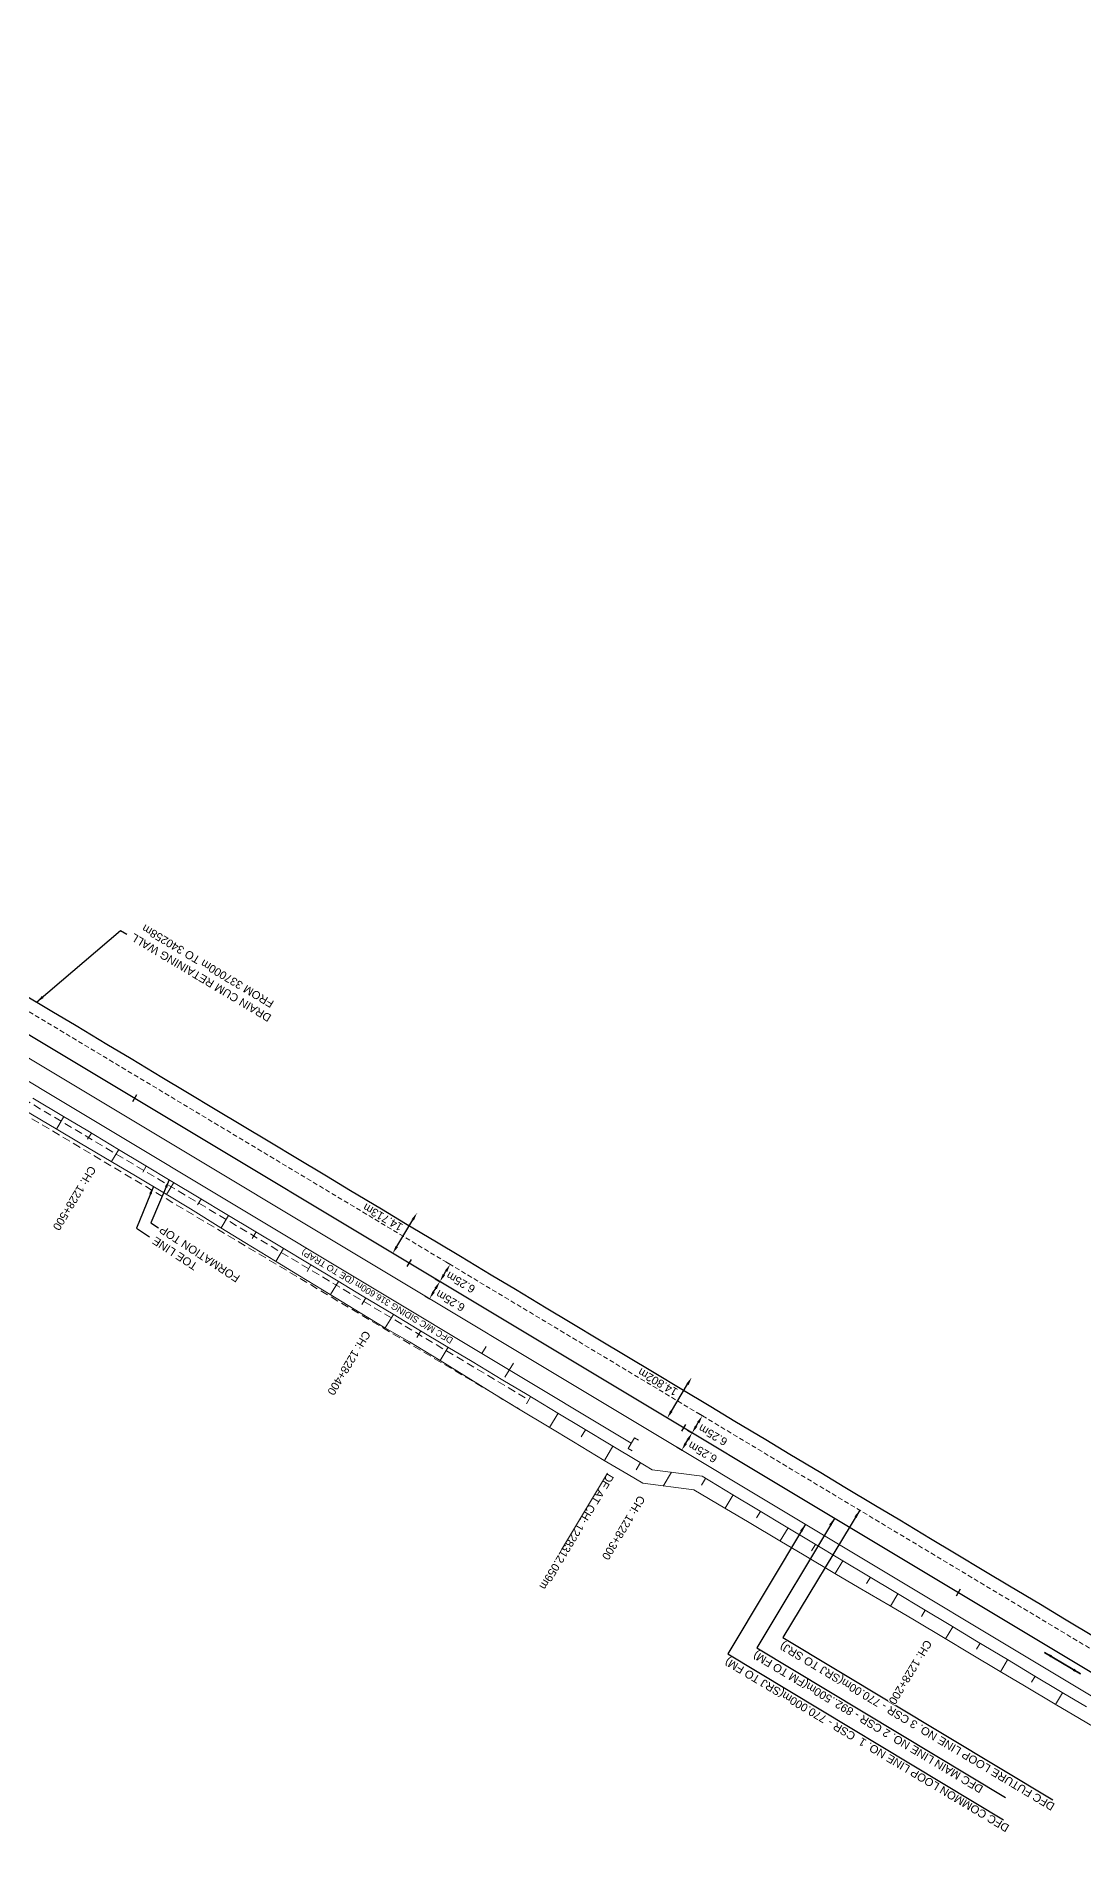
# Model space of a CAD drawing. Header units: metres. Extents: x 609381 to 616074, y 3398603 to 3402640.
# Drawn here: x 613263 to 613590, y 3400047 to 3400617 of the extents above; entities that cross this region are included whole.
import ezdxf
from ezdxf.enums import TextEntityAlignment as Align

# ---------------------------------------------------------------- set-up
doc = ezdxf.new("R2010")
doc.units = ezdxf.units.M
doc.header["$MEASUREMENT"] = 0
doc.linetypes.add('DASHED', pattern=[0.75, 0.5, -0.25])
doc.layers.get('Defpoints').update_dxf_attribs({"lineweight": 0})
for name, color, linetype, lineweight in [('C-ALIG-LABL-DG', 1, 'Continuous', 25), ('DFC FUTURE LINE', 5, 'DASHED', 0), ("NEW KHANNA CROSSING STN. SRJ's", 10, 'Continuous', 0), ('PROPOSED DFCC TOE LINE', 239, 'Continuous', 0), ('PROPOSED DFCC TRACK', 1, 'Continuous', 0), ('PROPOSED DRAIN CUM RETAINING WALL', 144, 'Continuous', 30), ('PROPOSED FEATURES', 1, 'Continuous', 0), ('PROPOSED FORMATION LINE - PLAN', 187, 'Continuous', 0)]:
    doc.layers.add(name, color=color, linetype=linetype, lineweight=lineweight)
for name, color, linetype in [('DFCC LINE', 1, 'Continuous'), ('Dimension', 10, 'Continuous'), ('NEW KHANNA LOOP LINES', 1, 'Continuous')]:
    doc.layers.add(name, color=color, linetype=linetype)
doc.styles.add('Arial', font='arial.ttf')
doc.styles.get("Standard").update_dxf_attribs({"font": 'arial.ttf'})
doc.styles.add('Style-Arial', font='arial.ttf')
doc.dimstyles.new('ISO-25', dxfattribs={"dimtxt": 2.5, "dimasz": 2.5, "dimexe": 1.25, "dimexo": 0.625, "dimtad": 1, "dimtxsty": 'Standard', "dimcen": 2.5, "dimadec": 0, "dimazin": 0, "dimtfac": 1, "dimtmove": 0, "dimatfit": 3, "dimfxl": 1, "dimarcsym": 0})
doc.dimstyles.get("Standard").update_dxf_attribs({"dimtxt": 2.5, "dimasz": 2.5, "dimexe": 0.18, "dimexo": 0.0625, "dimgap": 0.09, "dimtad": 0, "dimtih": 1, "dimtoh": 1, "dimdec": 3, "dimzin": 0, "dimdsep": 46, "dimtxsty": 'Standard', "dimcen": 0.09, "dimadec": 0, "dimazin": 0, "dimtfac": 1, "dimtdec": 3, "dimtofl": 0, "dimtmove": 0, "dimatfit": 3, "dimfxl": 1, "dimtolj": 1, "dimtzin": 0, "dimarcsym": 0})

# ---------------------------------------------------------------- blocks, each defined once
blk = doc.blocks.new('*D87')
at = {"layer": 'Defpoints', "color": 0, "transparency": 16777216}
for p in [(613467.44, 3400197.75), (613467.44, 3400197.75), (613459.82, 3400185.06)]:
    blk.add_point(p, dxfattribs=at)
at = {"layer": 'Dimension', "color": 0, "lineweight": -2, "transparency": 16777216}
blk.add_line((613461.11, 3400187.21), (613466.15, 3400195.61), dxfattribs=at)
at = {"layer": 'Dimension', "color": 0, "transparency": 16777216}
for points in [[(613465.8, 3400195.82), (613466.51, 3400195.39), (613467.44, 3400197.75)], [(613460.75, 3400187.42), (613461.46, 3400186.99), (613459.82, 3400185.06)]]:
    blk.add_solid(points, dxfattribs=at)
at = {"layer": 'Dimension', "color": 0, "lineweight": 0, "transparency": 16777216, "insert": (613456.87, 3400196.32), "char_height": 2.5, "attachment_point": 5, "rotation": 150, "style": 'Style-Arial'}
blk.add_mtext('\\A1;14.802m', dxfattribs=at)
blk = doc.blocks.new('TerminatorOpen_0.5')
at = {"color": 0, "linetype": 'ByBlock', "lineweight": -2}
for q in [(-1, 0.25), (-1, 0), (-1, -0.25)]:
    blk.add_line((0, 0), q, dxfattribs=at)
blk = doc.blocks.new('*D88')
at = {"layer": 'Defpoints', "color": 0, "transparency": 16777216}
for p in [(613381.64, 3400249.16), (613381.65, 3400249.15), (613374.08, 3400236.54)]:
    blk.add_point(p, dxfattribs=at)
at = {"layer": 'Dimension', "color": 0, "lineweight": -2, "transparency": 16777216}
for p, q in [((613375.38, 3400238.67), (613380.37, 3400247.01)), ((613381.75, 3400249.09), (613381.76, 3400249.09)), ((613374.19, 3400236.47), (613374.2, 3400236.47))]:
    blk.add_line(p, q, dxfattribs=at)
at = {"layer": 'Dimension', "color": 0, "transparency": 16777216}
for points in [[(613380.01, 3400247.22), (613380.73, 3400246.79), (613381.65, 3400249.15)], [(613375.02, 3400238.89), (613375.73, 3400238.46), (613374.09, 3400236.53)]]:
    blk.add_solid(points, dxfattribs=at)
at = {"layer": 'Dimension', "color": 0, "lineweight": 0, "transparency": 16777216, "insert": (613371.01, 3400247.8), "char_height": 2.5, "attachment_point": 5, "rotation": 150, "style": 'Style-Arial'}
blk.add_mtext('\\A1;14.713m', dxfattribs=at)
blk = doc.blocks.new('*D106')
at = {"layer": 'Defpoints', "color": 0, "transparency": 16777216}
for p in [(613462.77, 3400176), (613465.99, 3400181.36), (613467.56, 3400180.41)]:
    blk.add_point(p, dxfattribs=at)
at = {"layer": 'Dimension', "color": 0, "lineweight": -2, "transparency": 16777216}
for p, q in [((613465.63, 3400177.2), (613466.28, 3400178.27)), ((613466.1, 3400181.29), (613467.67, 3400180.35)), ((613462.88, 3400175.93), (613464.45, 3400174.99))]:
    blk.add_line(p, q, dxfattribs=at)
at = {"layer": 'Dimension', "color": 0, "transparency": 16777216}
for points in [[(613465.28, 3400177.41), (613465.99, 3400176.98), (613464.35, 3400175.05)], [(613465.92, 3400178.48), (613466.64, 3400178.05), (613467.56, 3400180.41)]]:
    blk.add_solid(points, dxfattribs=at)
at = {"layer": 'Dimension', "color": 0, "lineweight": 0, "transparency": 16777216, "insert": (613470.87, 3400174.4), "char_height": 2.5, "attachment_point": 5, "rotation": 150, "style": 'Style-Arial'}
blk.add_mtext('\\A1;6.25m', dxfattribs=at)
blk = doc.blocks.new('*D81')
at = {"layer": 'Defpoints', "color": 0, "transparency": 16777216}
for p in [(613390.58, 3400233.92), (613392.02, 3400233.06), (613387.36, 3400228.56)]:
    blk.add_point(p, dxfattribs=at)
at = {"layer": 'Dimension', "color": 0, "lineweight": -2, "transparency": 16777216}
for p, q in [((613390.69, 3400233.86), (613392.13, 3400232.99)), ((613387.47, 3400228.5), (613388.91, 3400227.63)), ((613390.09, 3400229.84), (613390.73, 3400230.91))]:
    blk.add_line(p, q, dxfattribs=at)
at = {"layer": 'Dimension', "color": 0, "transparency": 16777216}
for points in [[(613390.38, 3400231.13), (613391.09, 3400230.7), (613392.02, 3400233.06)], [(613389.73, 3400230.06), (613390.45, 3400229.63), (613388.8, 3400227.7)]]:
    blk.add_solid(points, dxfattribs=at)
at = {"layer": 'Dimension', "color": 0, "lineweight": 0, "transparency": 16777216, "insert": (613395.32, 3400227.46), "char_height": 2.5, "attachment_point": 5, "rotation": 150, "style": 'Style-Arial'}
blk.add_mtext('\\A1;6.25m', dxfattribs=at)
blk = doc.blocks.new('*D82')
at = {"layer": 'Defpoints', "color": 0, "transparency": 16777216}
for p in [(613387.23, 3400228.64), (613388.8, 3400227.7), (613384.01, 3400223.29)]:
    blk.add_point(p, dxfattribs=at)
at = {"layer": 'Dimension', "color": 0, "lineweight": -2, "transparency": 16777216}
for p, q in [((613387.34, 3400228.58), (613388.91, 3400227.63)), ((613384.12, 3400223.22), (613385.69, 3400222.28)), ((613386.87, 3400224.48), (613387.52, 3400225.56))]:
    blk.add_line(p, q, dxfattribs=at)
at = {"layer": 'Dimension', "color": 0, "transparency": 16777216}
for points in [[(613387.16, 3400225.77), (613387.87, 3400225.34), (613388.8, 3400227.7)], [(613386.52, 3400224.7), (613387.23, 3400224.27), (613385.59, 3400222.34)]]:
    blk.add_solid(points, dxfattribs=at)
at = {"layer": 'Dimension', "color": 0, "lineweight": 0, "transparency": 16777216, "insert": (613392.11, 3400221.69), "char_height": 2.5, "attachment_point": 5, "rotation": 150, "style": 'Style-Arial'}
blk.add_mtext('\\A1;6.25m', dxfattribs=at)
blk = doc.blocks.new('*D68')
at = {"layer": 'Defpoints', "color": 0, "transparency": 16777216}
for p in [(613469.21, 3400186.72), (613470.78, 3400185.77), (613465.99, 3400181.36)]:
    blk.add_point(p, dxfattribs=at)
at = {"layer": 'Dimension', "color": 0, "lineweight": -2, "transparency": 16777216}
for p, q in [((613468.85, 3400182.56), (613469.49, 3400183.63)), ((613469.32, 3400186.65), (613470.89, 3400185.71)), ((613466.1, 3400181.29), (613467.67, 3400180.35))]:
    blk.add_line(p, q, dxfattribs=at)
at = {"layer": 'Dimension', "color": 0, "transparency": 16777216}
for points in [[(613468.49, 3400182.77), (613469.21, 3400182.34), (613467.56, 3400180.41)], [(613469.14, 3400183.84), (613469.85, 3400183.41), (613470.78, 3400185.77)]]:
    blk.add_solid(points, dxfattribs=at)
at = {"layer": 'Dimension', "color": 0, "lineweight": 0, "transparency": 16777216, "insert": (613474.09, 3400179.76), "char_height": 2.5, "attachment_point": 5, "rotation": 150, "style": 'Style-Arial'}
blk.add_mtext('\\A1;6.25m', dxfattribs=at)
blk = doc.blocks.new('Tick Hor')
blk.add_lwpolyline([(-0.5, 0), (0.5, 0)])

msp = doc.modelspace()

# ---------------------------------------------------------------- linework, layer by layer
at = {"layer": 'DFC FUTURE LINE', "lineweight": 0, "ltscale": 3, "flags": 128}
msp.add_lwpolyline([(613867.5212, 3399947.5817), (612939.9667, 3400504.4552)], dxfattribs=at)
at = {"layer": 'DFCC LINE', "lineweight": 30, "flags": 128}
msp.add_lwpolyline([(614282.4954, 3399697.6189), (614045.6328, 3399834.3714), (614041.3027, 3399836.8715), (614036.9731, 3399839.3724), (614032.6444, 3399841.8747), (614028.3169, 3399844.3794), (614023.9912, 3399846.887), (614019.6677, 3399849.3984), (614015.3468, 3399851.9143), (614011.0289, 3399854.4354, -0.00149498), (613992.4781, 3399865.3582), (613988.1787, 3399867.9109), (613983.8825, 3399870.4687), (613979.589, 3399873.0311), (613975.2977, 3399875.5971), (613971.0082, 3399878.1662), (613966.72, 3399880.7374), (613962.4328, 3399883.3102), (613958.1459, 3399885.8837), (611491.7053, 3401366.6543)], format="xyb", dxfattribs=at)
msp.add_lwpolyline([(613958.1453, 3399885.8841), (611491.7061, 3401366.6538)], dxfattribs=at)
at = {"layer": 'NEW KHANNA LOOP LINES', "linetype": 'Continuous', "lineweight": 0, "flags": 128}
msp.add_lwpolyline([(613448.5813, 3400177.23), (613160.5515, 3400350.1537)], dxfattribs=at)
at = {"layer": 'NEW KHANNA LOOP LINES', "linetype": 'Continuous', "lineweight": 0}
msp.add_lwpolyline([(613448.8759, 3400174.8066), (613447.5899, 3400175.5787), (613449.5726, 3400178.8812), (613450.8587, 3400178.1091)], dxfattribs=at)
at = {"layer": 'PROPOSED DFCC TOE LINE', "lineweight": 0, "flags": 128}
for points in [[(613452.1551, 3400164.7539), (613447.652, 3400167.3858), (613440.1136, 3400171.8583), (613430.5152, 3400177.6671), (613422.997, 3400182.2037), (613413.3762, 3400187.9759), (613405.8415, 3400192.4842), (613396.3224, 3400198.4138), (613388.8708, 3400203.0725), (613379.2881, 3400208.8958), (613371.6682, 3400213.2745), (613362.0916, 3400219.118), (613354.5953, 3400223.6926), (613344.9768, 3400229.4665), (613337.4792, 3400234.0388), (613327.915, 3400239.9031), (613320.4337, 3400244.5026), (613310.9313, 3400250.4694), (613303.3968, 3400254.9807), (613293.7696, 3400260.7396), (613286.2144, 3400265.2164), (613276.5401, 3400270.8978), (613268.9962, 3400275.3924), (613259.3525, 3400281.1233)], [(613598.1994, 3400085.4737), (613588.5532, 3400091.2063), (613580.9991, 3400095.6797), (613571.3443, 3400101.3964), (613563.7926, 3400105.8752), (613554.1663, 3400111.6398), (613546.643, 3400116.1656), (613537.0075, 3400121.9043), (613529.4421, 3400126.3705), (613519.7793, 3400132.063), (613512.2038, 3400136.5131), (613502.5655, 3400142.2316), (613495.0078, 3400146.7261), (613485.3782, 3400152.4584), (613477.8085, 3400156.9336), (613468.1265, 3400162.6337), (613452.1551, 3400164.7539)]]:
    msp.add_lwpolyline(points, dxfattribs=at)
at = {"layer": 'PROPOSED DFCC TOE LINE', "linetype": 'Continuous', "lineweight": 0, "flags": 128}
for points in [[(613271.4102, 3400279.2238), (613269.08, 3400275.3424)], [(613279.9838, 3400274.0765), (613278.8295, 3400272.1538)], [(613288.5573, 3400268.9292), (613286.2984, 3400265.1666)], [(613297.1309, 3400263.7819), (613296.0148, 3400261.923)], [(613305.7044, 3400258.6347), (613303.4806, 3400254.9305)], [(613314.2779, 3400253.4874), (613313.1619, 3400251.6285)], [(613322.8515, 3400248.3401), (613320.5169, 3400244.4515)], [(613331.425, 3400243.1928), (613330.231, 3400241.204)], [(613339.9986, 3400238.0456), (613337.5625, 3400233.988)], [(613348.5721, 3400232.8983), (613347.3386, 3400230.8437)], [(613357.1456, 3400227.751), (613354.6786, 3400223.6418)], [(613365.7192, 3400222.6038), (613364.467, 3400220.5182)], [(613374.2927, 3400217.4565), (613371.7528, 3400213.2259)], [(613382.8662, 3400212.3092), (613381.6373, 3400210.2621)], [(613391.4398, 3400207.1619), (613388.9536, 3400203.0208)], [(613403.2304, 3400207.3731), (613401.9413, 3400205.2261)], [(613411.8039, 3400202.2258), (613409.1423, 3400197.7926)], [(613417.1604, 3400191.7201), (613415.833, 3400189.5092)], [(613425.7339, 3400186.5728), (613423.0806, 3400182.1533)], [(613434.3075, 3400181.4256), (613432.9746, 3400179.2055)], [(613442.881, 3400176.2783), (613440.1975, 3400171.8085)], [(613451.4546, 3400171.131), (613450.1285, 3400168.9222)], [(613461.1797, 3400168.1296), (613458.588, 3400163.8129)], [(613471.8187, 3400166.1949), (613470.5467, 3400164.0763)], [(613480.3922, 3400161.0477), (613477.8925, 3400156.884)], [(613488.9658, 3400155.9004), (613487.7323, 3400153.8459)], [(613497.5393, 3400150.7531), (613495.0917, 3400146.6762)], [(613506.1128, 3400145.6058), (613504.9001, 3400143.5859)], [(613514.6864, 3400140.4586), (613512.288, 3400136.4637)], [(613523.2599, 3400135.3113), (613522.0849, 3400133.3541)], [(613531.8335, 3400130.164), (613529.5262, 3400126.3209)], [(613540.407, 3400125.0167), (613539.2711, 3400123.1247)], [(613548.9805, 3400119.8695), (613546.7266, 3400116.1153)], [(613557.5541, 3400114.7222), (613556.4255, 3400112.8424)], [(613566.1276, 3400109.5749), (613563.8765, 3400105.8254)], [(613574.7012, 3400104.4276), (613573.5897, 3400102.5763)], [(613583.2747, 3400099.2804), (613581.0831, 3400095.6299)]]:
    msp.add_lwpolyline(points, dxfattribs=at)
at = {"layer": 'PROPOSED DRAIN CUM RETAINING WALL', "flags": 128}
msp.add_lwpolyline([(613593.4856, 3400116.4777), (613583.866, 3400122.253), (613576.3385, 3400126.7722), (613566.7187, 3400132.5477), (613559.1914, 3400137.0668), (613549.5762, 3400142.8394), (613542.0443, 3400147.3613), (613532.4295, 3400153.1338), (613524.8973, 3400157.6559), (613515.289, 3400163.4244), (613507.7502, 3400167.9504), (613498.1422, 3400173.7187), (613490.6031, 3400178.245), (613480.9709, 3400184.0278), (613473.456, 3400188.5395), (613463.8238, 3400194.3224), (613456.309, 3400198.8341), (613446.6902, 3400204.6089), (613439.1619, 3400209.1286), (613429.5427, 3400214.9036), (613422.0148, 3400219.4232), (613412.4009, 3400225.195), (613404.8677, 3400229.7177), (613395.254, 3400235.4894), (613387.7206, 3400240.0122), (613378.1026, 3400245.7866), (613370.5736, 3400250.3068), (613360.9554, 3400256.0812), (613353.4265, 3400260.6013), (613343.8083, 3400266.3758), (613336.2794, 3400270.8959), (613326.6614, 3400276.6702), (613319.1323, 3400281.1904), (613309.5143, 3400286.9648), (613301.9852, 3400291.485), (613292.3668, 3400297.2596), (613284.8382, 3400301.7795), (613275.2205, 3400307.5537), (613267.6911, 3400312.0741), (613258.0732, 3400317.8484)], dxfattribs=at)
at = {"layer": 'PROPOSED FORMATION LINE - PLAN', "lineweight": 0, "flags": 128}
for points in [[(613593.4856, 3400116.4777), (613583.866, 3400122.253), (613576.3385, 3400126.7722), (613566.7187, 3400132.5477), (613559.1914, 3400137.0668), (613549.5762, 3400142.8394), (613542.0443, 3400147.3613), (613532.4295, 3400153.1338), (613524.8973, 3400157.6559), (613515.289, 3400163.4244), (613507.7502, 3400167.9504), (613498.1422, 3400173.7187), (613490.6031, 3400178.245), (613480.9709, 3400184.0278), (613473.456, 3400188.5395), (613463.8238, 3400194.3224), (613456.309, 3400198.8341), (613446.6902, 3400204.6089), (613439.1619, 3400209.1286), (613429.5427, 3400214.9036), (613422.0148, 3400219.4232), (613412.4009, 3400225.195), (613404.8677, 3400229.7177), (613395.254, 3400235.4894), (613387.7206, 3400240.0122), (613378.1026, 3400245.7866), (613370.5736, 3400250.3068), (613360.9554, 3400256.0812), (613353.4265, 3400260.6013), (613343.8083, 3400266.3758), (613336.2794, 3400270.8959), (613326.6614, 3400276.6702), (613319.1323, 3400281.1904), (613309.5143, 3400286.9648), (613301.9852, 3400291.485), (613292.3668, 3400297.2596), (613284.8382, 3400301.7795), (613275.2205, 3400307.5537), (613267.6911, 3400312.0741), (613258.0732, 3400317.8484)], [(613455.1283, 3400168.9254), (613450.3122, 3400171.8168), (613442.7974, 3400176.3285), (613433.1786, 3400182.1033), (613425.6503, 3400186.6231), (613416.0311, 3400192.3981), (613408.5032, 3400196.9176), (613398.8893, 3400202.6895), (613391.3561, 3400207.2122), (613381.7424, 3400212.9839), (613374.209, 3400217.5067), (613364.591, 3400223.2811), (613357.062, 3400227.8013), (613347.4438, 3400233.5757), (613339.9149, 3400238.0958), (613330.2968, 3400243.8702), (613322.7678, 3400248.3903), (613313.1498, 3400254.1647), (613305.6207, 3400258.6849), (613296.0027, 3400264.4592), (613288.4737, 3400268.9794), (613278.8552, 3400274.754), (613271.3266, 3400279.274), (613261.7089, 3400285.0481)], [(613590.7178, 3400094.8117), (613583.191, 3400099.3306), (613573.5714, 3400105.1059), (613566.044, 3400109.6251), (613556.4241, 3400115.4006), (613548.8969, 3400119.9197), (613539.2817, 3400125.6923), (613531.7498, 3400130.2142), (613522.135, 3400135.9867), (613514.6027, 3400140.5088), (613504.9944, 3400146.2773), (613497.4556, 3400150.8033), (613487.8477, 3400156.5716), (613480.3086, 3400161.0979), (613470.6763, 3400166.8808), (613455.1283, 3400168.9254)]]:
    msp.add_lwpolyline(points, dxfattribs=at)

# ---------------------------------------------------------------- block references
at = {"layer": 'C-ALIG-LABL-DG', "color": 1, "linetype": 'Continuous', "lineweight": 25, "xscale": 2.5, "yscale": 2.5, "zscale": 2.5, "rotation": 239.0207664157784}
for p in [(613293.4421, 3400284.9502), (613379.1774, 3400233.4775), (613464.9128, 3400182.0048), (613550.6482, 3400130.532)]:
    msp.add_blockref('Tick Hor', p, dxfattribs=at)

# ---------------------------------------------------------------- texts
at = {"layer": 'NEW KHANNA LOOP LINES', "color": 5, "linetype": 'Continuous', "lineweight": 13, "style": 'Style-Arial'}
msp.add_text('DFC FUTURE LOOP LINE NO. 3 CSR - 770.00m(SRJ TO SRJ)', height=2.5, rotation=149.156005, dxfattribs=at).set_placement((613495.2956, 3400114.1955), align=Align.MIDDLE_RIGHT)
at = {"layer": 'NEW KHANNA LOOP LINES', "color": 10, "linetype": 'Continuous', "lineweight": 13, "style": 'Style-Arial'}
for s, p in [('DFC COMMON LOOP LINE NO. 1  CSR - 770.000m(SRJ TO FM)', (613478.1065, 3400109.2812)), ('DFC MAIN LINE NO. 2 CSR - 892..500m(FM TO FM)', (613486.9436, 3400111.3181))]:
    msp.add_text(s, height=2.5, rotation=149.156005, dxfattribs=at).set_placement(p, align=Align.MIDDLE_RIGHT)
at = {"layer": 'PROPOSED DFCC TOE LINE', "lineweight": 0}
msp.add_text('TOE LINE', height=2.5, rotation=146.744466, dxfattribs=at).set_placement((613300.1143, 3400241.876, -306.8582), align=Align.RIGHT)
at = {"layer": 'PROPOSED DRAIN CUM RETAINING WALL', "insert": (613291.083, 3400335.0285), "char_height": 2.5, "width": 52.409419, "attachment_point": 3, "rotation": 149.137675, "style": 'Style-Arial'}
msp.add_mtext('\\pxqc;DRAIN CUM RETAINING WALL \\PFROM 337000m TO 340258m', dxfattribs=at)
at = {"layer": 'PROPOSED FORMATION LINE - PLAN', "lineweight": 0}
msp.add_text('FORMATION TOP', height=2.5, rotation=146.744466, dxfattribs=at).set_placement((613302.2886, 3400245.328), align=Align.RIGHT)

# ---------------------------------------------------------------- dimensions: what is measured, and where the dimension line sits
at = {"layer": 'Dimension', "color": 10, "lineweight": 0}
for base, p1, p2, angle, picture, middle in [((613381.65282, 3400249.15177), (613374.08397, 3400236.53546), (613381.64412, 3400249.15697), 59.078822, '*D88', (613371.00884, 3400247.79632)), ((613392.0196, 3400233.0574), (613387.3627, 3400228.5634), (613390.5797, 3400233.9218), 59.020766, '*D81', (613395.3236, 3400227.4631)), ((613388.8025, 3400227.6989), (613384.012, 3400223.2851), (613387.229, 3400228.6436), 59.020766, '*D82', (613392.108, 3400221.6859)), ((613467.4398, 3400197.7526), (613459.8194, 3400185.0627), (613467.4398, 3400197.7526), 59.014781, '*D87', (613456.8732, 3400196.3155)), ((613470.7817, 3400185.7712), (613465.9912, 3400181.3574), (613469.2082, 3400186.7158), 59.020766, '*D68', (613474.0872, 3400179.7582)), ((613467.5647, 3400180.4127), (613462.7741, 3400175.9989), (613465.9912, 3400181.3574), 59.020766, '*D106', (613470.8702, 3400174.3997))]:
    dim = msp.add_linear_dim(base=base, p1=p1, p2=p2, angle=angle, dimstyle='Standard', override={"dimexe": 0.125, "dimexo": 0.125, "dimgap": 0.125, "dimtad": 1, "dimtih": 0, "dimtoh": 0, "dimzin": 11, "dimpost": 'm', "dimtxsty": 'Style-Arial', "dimsah": 1, "dimadec": 4, "dimazin": 3, "dimtmove": 2, "dimldrblk": 'TerminatorOpen_0.5', "dimfrac": 2, "dimtzin": 11}, dxfattribs=at)
    dim.commit()
    dim.dimension.update_dxf_attribs({"geometry": picture, "text_midpoint": middle, "dimtype": 129, "text_rotation": 150})

# ---------------------------------------------------------------- leaders
at = {"layer": 'NEW KHANNA LOOP LINES', "color": 10, "linetype": 'Continuous', "lineweight": 13}
for points in [[(613512.0195, 3400153.7235), (613487.7564, 3400113.2583), (613565.432, 3400066.501)], [(613502.9522, 3400151.8773), (613478.6947, 3400111.3955), (613564.8166, 3400059.554)]]:
    msp.add_leader(points, dimstyle='Standard', override={"dimasz": 2.5, "dimgap": 0.25}, dxfattribs=at)
at = {"layer": 'NEW KHANNA LOOP LINES', "color": 5, "linetype": 'Continuous', "lineweight": 13}
msp.add_leader([(613519.934, 3400156.2617), (613495.8823, 3400116.5598), (613580.2608, 3400065.7678)], dimstyle='Standard', override={"dimasz": 2.5, "dimgap": 0.25}, dxfattribs=at)
at = {"layer": 'PROPOSED DFCC TOE LINE', "lineweight": 0}
msp.add_leader([(613299.3732, 3400257.3876, -306.8582), (613294.0901, 3400244.4041, -306.8582), (613298.1781, 3400241.6388, -306.8582)], dimstyle='ISO-25', override={"dimtxt": 3, "dimasz": 2.5, "dimgap": 0.625, "dimtad": 0, "dimdec": 3, "dimzin": 2, "dimtdec": 3}, dxfattribs=at)
at = {"layer": 'PROPOSED DFCC TRACK', "linetype": 'Continuous', "lineweight": 0}
for points in [[(613577.6534, 3400111.8755), (613588.8417, 3400105.154)], [(613588.8417, 3400105.154), (613577.6534, 3400111.8755)]]:
    msp.add_leader(points, dimstyle='ISO-25', override={"dimtxt": 3, "dimasz": 2.5, "dimtad": 0, "dimdec": 3, "dimzin": 2, "dimtdec": 3}, dxfattribs=at)
at = {"layer": 'PROPOSED DRAIN CUM RETAINING WALL', "linetype": 'Continuous', "lineweight": 0, "ltscale": 5}
msp.add_leader([(613262.8821, 3400314.9612), (613289.1064, 3400337.38), (613291.0311, 3400336.2298)], dimstyle='ISO-25', override={"dimtxt": 3, "dimtad": 0, "dimdec": 3, "dimzin": 2, "dimtdec": 3}, dxfattribs=at)
at = {"layer": 'PROPOSED FORMATION LINE - PLAN', "lineweight": 0}
msp.add_leader([(613304.2917, 3400259.4828, -306.8582), (613298.5996, 3400246.048, -306.8582), (613300.9366, 3400244.4539, -306.8582)], dimstyle='ISO-25', override={"dimtxt": 3, "dimasz": 2.5, "dimgap": 0.625, "dimtad": 0, "dimdec": 3, "dimzin": 2, "dimtdec": 3}, dxfattribs=at)

# ---------------------------------------------------------------- next in the draw order: texts
at = {"layer": 'C-ALIG-LABL-DG', "color": 1, "linetype": 'Continuous', "lineweight": 25, "char_height": 2.5, "width": 22.502814, "attachment_point": 4, "rotation": 239.020766, "style": 'Arial', "bg_fill": 3, "box_fill_scale": 1.04, "bg_fill_color": 256, "bg_fill_true_color": 13158600, "bg_fill_transparency": 0}
for s, insert in [('CH: 1228+500', (613280.5224, 3400263.4307)), ('CH: 1228+400', (613366.2578, 3400211.9579)), ('CH: 1228+300', (613451.9932, 3400160.4852)), ('CH: 1228+200', (613541.5356, 3400115.3663))]:
    msp.add_mtext(s, dxfattribs=dict(at, insert=insert))

# ---------------------------------------------------------------- next in the draw order: linework, layer by layer
at = {"layer": "NEW KHANNA CROSSING STN. SRJ's", "color": 10, "linetype": 'Continuous', "lineweight": 13, "flags": 128}
msp.add_lwpolyline([(613426.7852, 3400143.9312), (613441.1499, 3400167.8578)], dxfattribs=at)
at = {"layer": 'NEW KHANNA LOOP LINES', "linetype": 'Continuous', "lineweight": 0}
msp.add_lwpolyline([(612933.5323, 3400493.7385), (613874.5298, 3399928.7942), (613977.0295, 3399867.2567)], dxfattribs=at)
at = {"layer": 'PROPOSED FEATURES', "linetype": 'DASHED', "lineweight": 18, "ltscale": 5, "flags": 128}
for points in [[(612984.8579, 3400447.4673), (612991.0341, 3400444.2776), (612995.0177, 3400441.0947), (613037.7061, 3400419.0482, -0.0196355), (613051.5006, 3400411.2232), (613154.7096, 3400347.1964, 0.00445955), (613185.1617, 3400328.6793), (613415.4867, 3400191.4228)], [(612994.8988, 3400413.1216), (612994.8059, 3400426.8099, -0.56406367), (613003.559, 3400432.1816), (613035.8706, 3400415.4942, -0.0196355), (613049.392, 3400407.8242), (613152.601, 3400343.7974, 0.00445955), (613183.114, 3400325.2431), (613413.439, 3400187.9867)]]:
    msp.add_lwpolyline(points, format="xyb", dxfattribs=at)

# ---------------------------------------------------------------- next in the draw order: texts
at = {"layer": "NEW KHANNA CROSSING STN. SRJ's", "linetype": 'Continuous', "lineweight": 13, "insert": (613442.2138, 3400167.4092), "char_height": 2.5, "width": 62.809394, "attachment_point": 4, "rotation": 239.020762, "line_spacing_factor": 0.648, "style": 'Style-Arial'}
msp.add_mtext('\\pxsm1;DE AT CH: 1228312.059m ', dxfattribs=at)
at = {"layer": 'NEW KHANNA LOOP LINES', "linetype": 'Continuous', "lineweight": 13, "insert": (613394.5227, 3400208.2516, 36.8095), "char_height": 2, "width": 86.150201, "attachment_point": 4, "rotation": 149.020766, "line_spacing_factor": 0.60036, "style": 'Style-Arial'}
msp.add_mtext('\\pxi-3,l4,t4;DFC M/C SIDING 316.600m (DE TO TRAP) ', dxfattribs=at)

doc.saveas('drawing.dxf')
